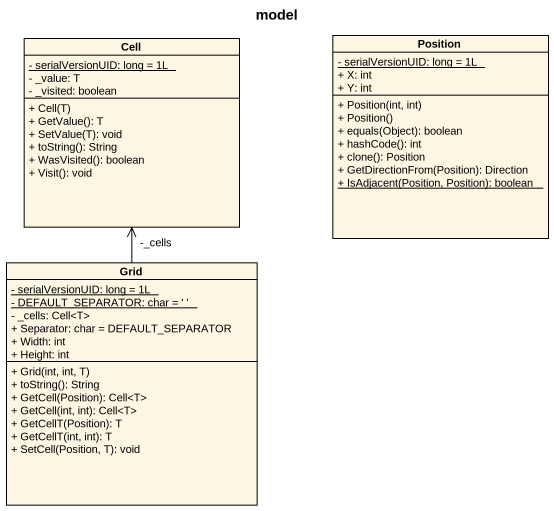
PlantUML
@startuml
title model
hide circle
hide empty members
skinparam classAttributeIconSize 0
class Position {
  {static} - serialVersionUID: long = 1L
  + X: int
  + Y: int
  + Position(int, int)
  + Position()
  + equals(Object): boolean
  + hashCode(): int
  + clone(): Position
  + GetDirectionFrom(Position): Direction
  {static} + IsAdjacent(Position, Position): boolean
}
class Cell {
  {static} - serialVersionUID: long = 1L
  - _value: T
  - _visited: boolean
  + Cell(T)
  + GetValue(): T
  + SetValue(T): void
  + toString(): String
  + WasVisited(): boolean
  + Visit(): void
}
class Grid {
  {static} - serialVersionUID: long = 1L
  {static} - DEFAULT_SEPARATOR: char = ' '
  - _cells: Cell<T>
  + Separator: char = DEFAULT_SEPARATOR
  + Width: int
  + Height: int
  + Grid(int, int, T)
  + toString(): String
  + GetCell(Position): Cell<T>
  + GetCell(int, int): Cell<T>
  + GetCellT(Position): T
  + GetCellT(int, int): T
  + SetCell(Position, T): void
}
Grid -up-> "-_cells" Cell
@enduml
